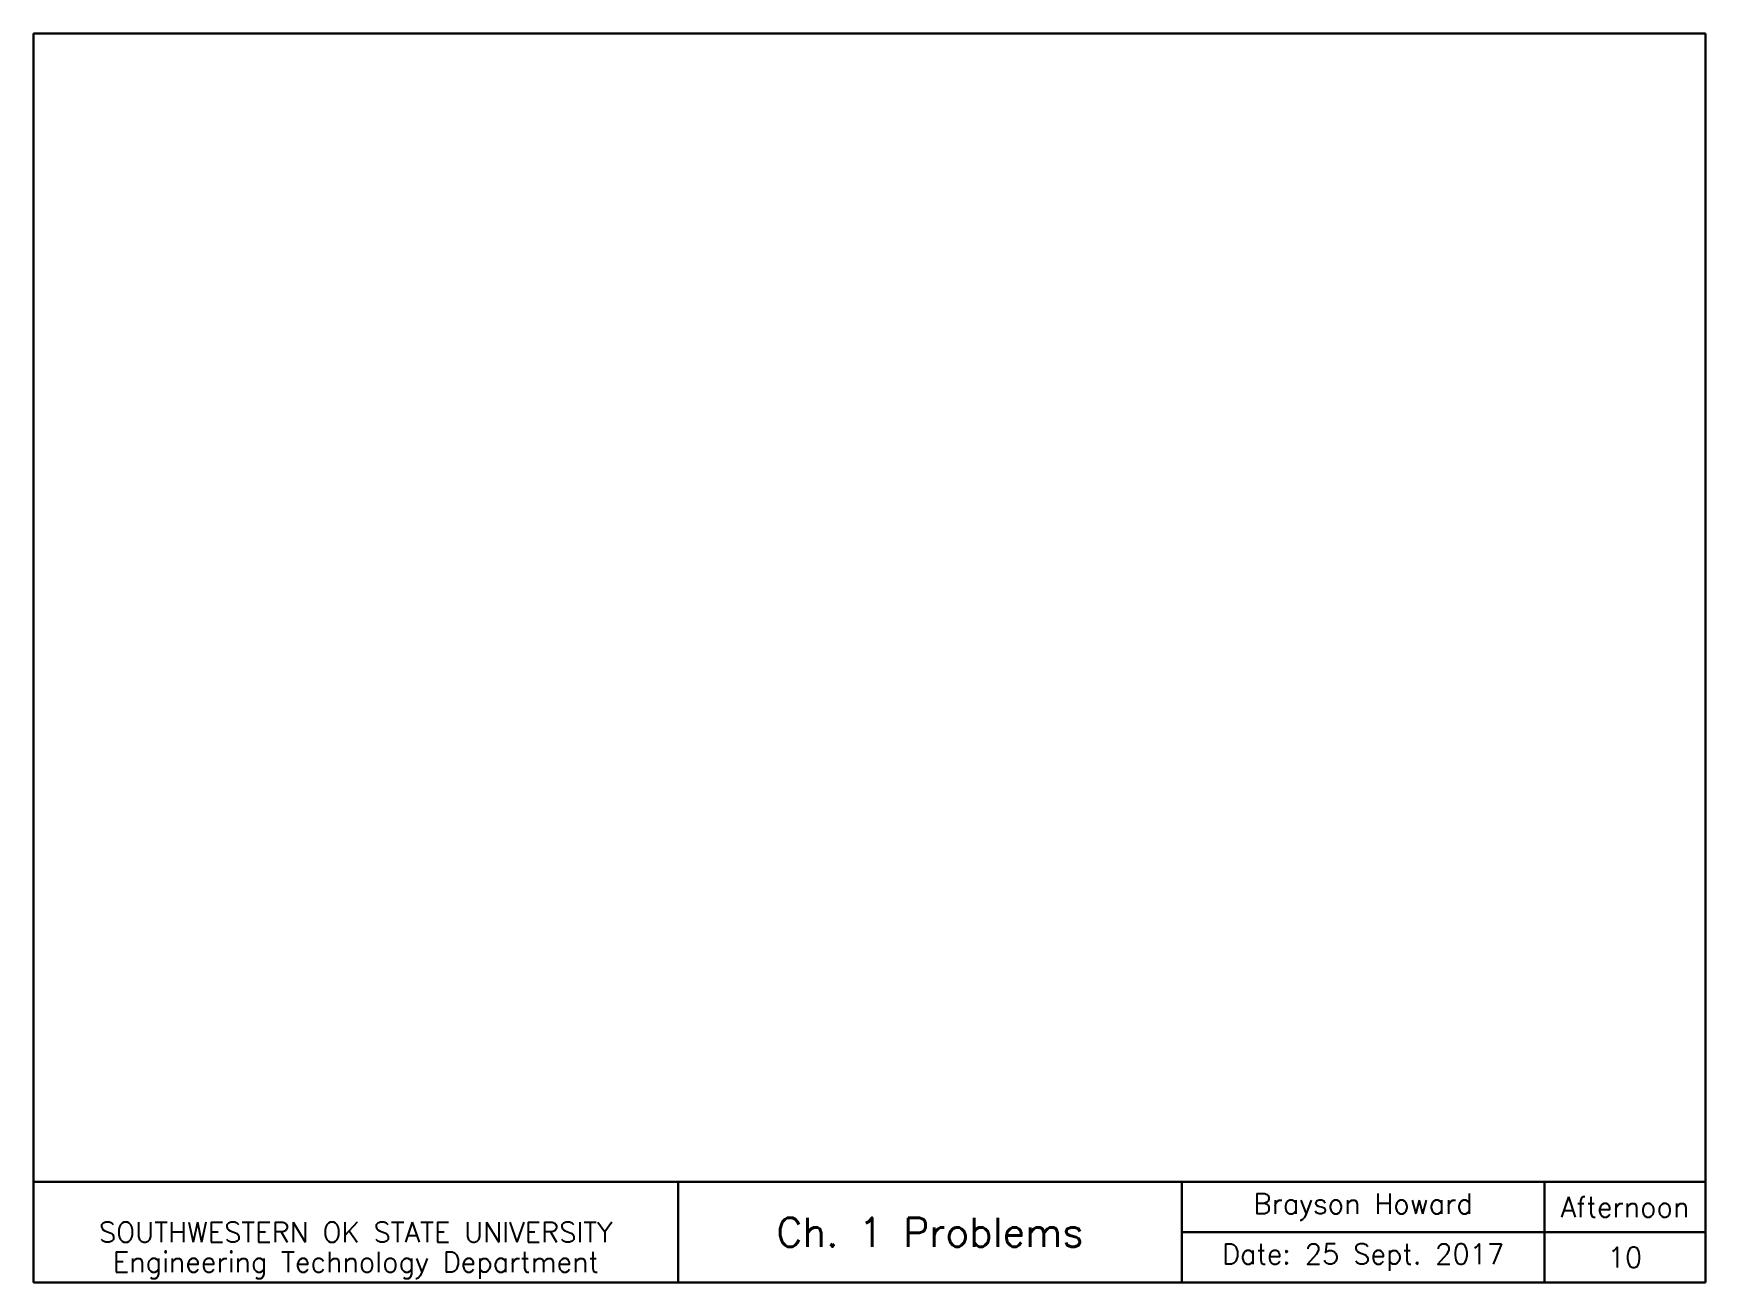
# Model space of a CAD drawing. Header units: inches. Extents: x 2.5 to 12.9, y -2.8 to 5.
import ezdxf
from ezdxf.enums import TextEntityAlignment as Align

# ---------------------------------------------------------------- set-up
doc = ezdxf.new("R2010")
doc.units = ezdxf.units.IN
doc.header["$MEASUREMENT"] = 0
doc.layers.add('Borders', color=1, linetype='Continuous', lineweight=30, plot=False)
doc.layers.add('Text', color=5, linetype='Continuous', plot=False)
doc.styles.add('Romans', font='romans.shx')

msp = doc.modelspace()

# ---------------------------------------------------------------- linework, layer by layer
at = {"layer": 'Borders'}
for p, q in [((2.5, 5), (2.5, -2.75)), ((12.875, 5), (2.5, 5)), ((12.875, -2.75), (12.875, 5)), ((12.875, 5), (12.875, -2.75)), ((2.5, -2.75), (2.5, -2.125)), ((2.5, -2.125), (12.875, -2.125)), ((12.875, -2.125), (2.5, -2.125)), ((2.5, -2.125), (6.5, -2.125)), ((6.5, -2.125), (6.5, -2.75)), ((6.5, -2.75), (6.5, -2.125)), ((6.5, -2.125), (9.625, -2.125)), ((9.625, -2.125), (9.625, -2.75)), ((9.625, -2.75), (9.625, -2.125)), ((9.625, -2.125), (11.875, -2.125)), ((11.875, -2.125), (11.875, -2.75)), ((11.875, -2.75), (11.875, -2.125)), ((11.875, -2.125), (12.875, -2.125)), ((12.875, -2.125), (12.875, -2.4375)), ((12.875, -2.4375), (9.625, -2.4375)), ((2.5, -2.75), (12.875, -2.75))]:
    msp.add_line(p, q, dxfattribs=at)

# ---------------------------------------------------------------- texts
at = {"layer": 'Text', "style": 'Romans'}
for s, height, p in [('Brayson Howard', 0.125, (10.75, -2.28125)), ('Afternoon', 0.125, (12.375, -2.28125)), ('SOUTHWESTERN OK STATE UNIVERSITY', 0.125, (4.5, -2.4375)), ('Ch. 1 Problems', 0.18, (8.0625, -2.4375)), ('Engineering Technology Department', 0.125, (4.5, -2.63988)), ('Date: 25 Sept. 2017', 0.125, (10.75, -2.59375)), ('10', 0.125, (12.375, -2.59375))]:
    msp.add_text(s, height=height, dxfattribs=at).set_placement(p, align=Align.MIDDLE)

doc.saveas('drawing.dxf')
